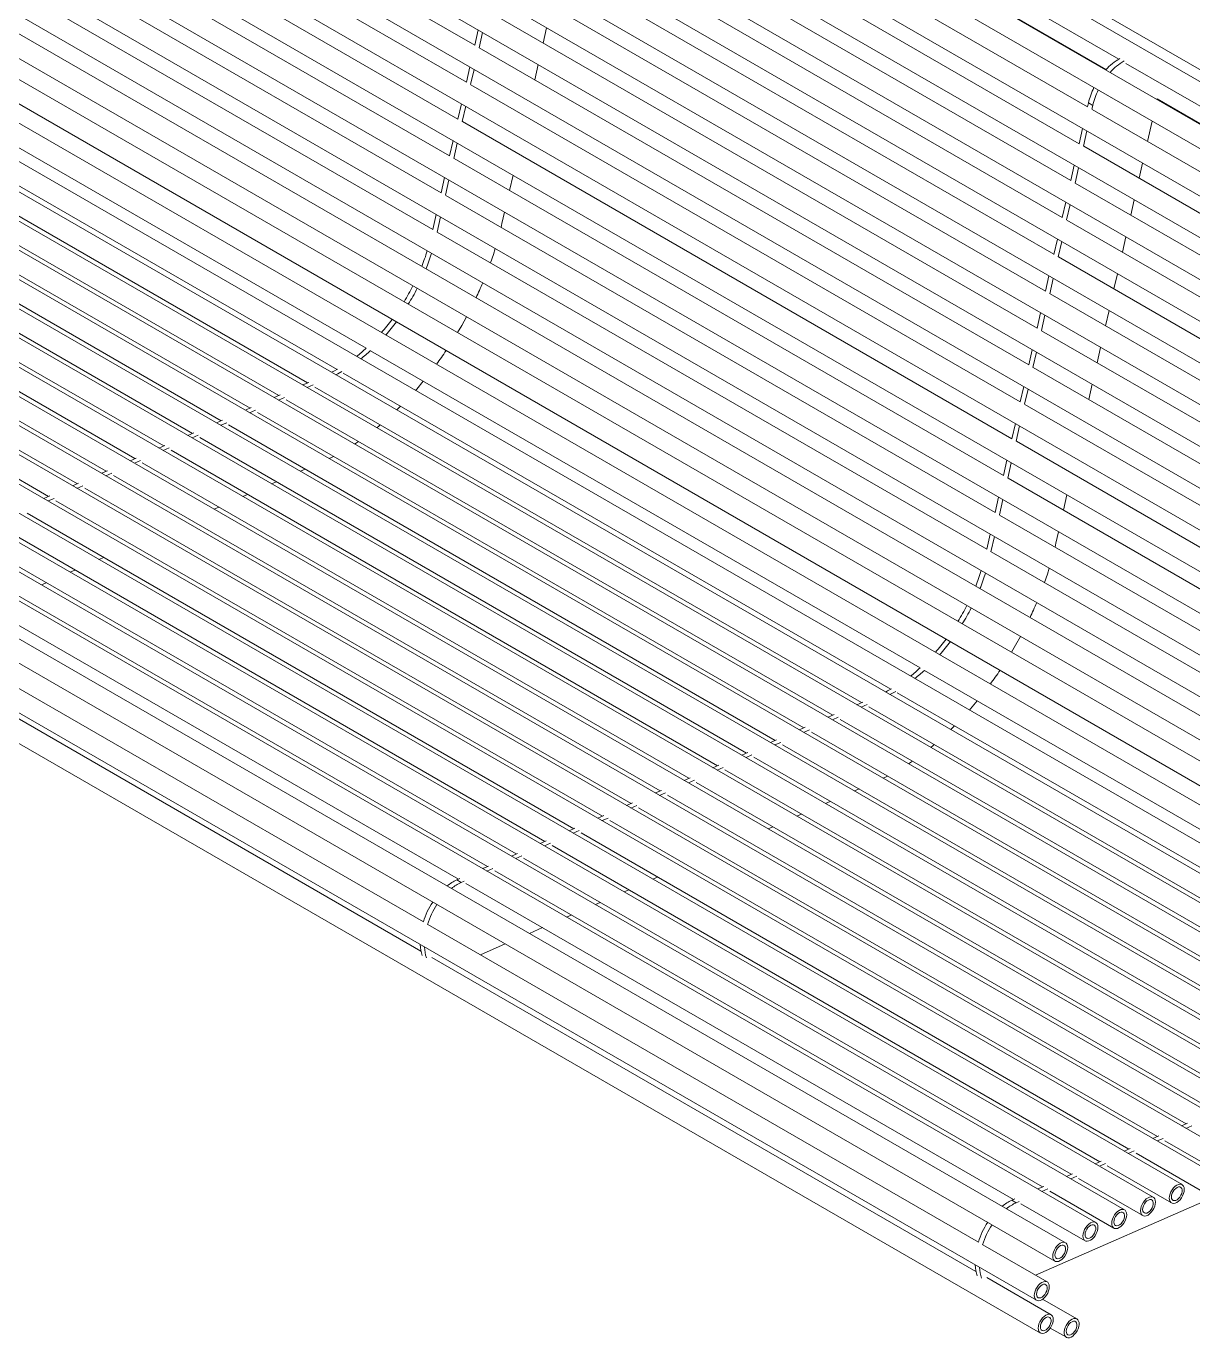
# Model space of a CAD drawing. Header units: millimetres. Extents: x -196 to 4512, y 61 to 3299.
# Drawn here: x 3552 to 4066, y 1170 to 1748 of the extents above; entities that cross this region are included whole.
import ezdxf

# ---------------------------------------------------------------- set-up
doc = ezdxf.new("R2010")
doc.units = ezdxf.units.MM
doc.layers.add('ZANO_R', color=7, linetype='Continuous', lineweight=0)

msp = doc.modelspace()

# ---------------------------------------------------------------- linework, layer by layer
at = {"layer": 'ZANO_R'}
for p, q in [((4314.33, 1582.4), (3522.37, 2039.59)), ((4325.87, 1581.04), (3533.91, 2038.23)), ((4301.09, 1571.22), (3509.13, 2028.41)), ((3504.47, 2020.33), (4296.43, 1563.14)), ((3498.09, 2003.1), (4290.05, 1545.91)), ((3494.39, 1986.84), (4286.35, 1529.65)), ((3490.68, 1970.58), (4282.64, 1513.39)), ((3486.98, 1954.32), (4278.94, 1497.13)), ((3483.27, 1938.05), (4275.23, 1480.87)), ((3479.56, 1921.79), (4271.52, 1464.61)), ((3475.86, 1905.53), (4267.82, 1448.34)), ((3472.15, 1889.27), (4264.11, 1432.08)), ((3749.65, 1739.85), (3506.99, 1879.94)), ((3468.45, 1873.01), (4260.41, 1415.82)), ((3792.53, 1872.85), (4033.52, 1733.73)), ((3745.94, 1723.59), (3503.28, 1863.68)), ((3464.74, 1856.75), (4246.32, 1405.55)), ((3806.21, 1857.23), (4028.02, 1729.18)), ((4019.78, 1712.71), (3777.59, 1852.53)), ((3742.24, 1707.33), (3499.58, 1847.42)), ((3461.04, 1840.49), (4230.39, 1396.35)), ((4016.07, 1696.45), (3773.88, 1836.27)), ((3738.53, 1691.07), (3495.87, 1831.16)), ((3457.33, 1824.23), (4214.45, 1387.15)), ((4012.36, 1680.19), (3770.18, 1820)), ((3734.83, 1674.81), (3492.17, 1814.89)), ((3453.63, 1808), (4198.54, 1377.97)), ((4191.38, 1373.83), (3452.82, 1800.19)), ((3731.13, 1658.58), (3488.46, 1798.66)), ((4008.66, 1663.93), (3766.47, 1803.74)), ((3448.15, 1792.11), (4182.04, 1368.44)), ((4004.95, 1647.67), (3762.76, 1787.48)), ((4173.98, 1363.79), (3444.32, 1785.01)), ((3439.65, 1776.93), (4164.64, 1358.4)), ((4157.24, 1354.13), (3433.57, 1771.89)), ((4001.25, 1631.41), (3759.06, 1771.22)), ((4142.67, 1345.72), (3421.52, 1762.03)), ((4131.06, 1339.01), (3409.04, 1755.83)), ((3997.54, 1615.15), (3755.35, 1754.96)), ((4119.9, 1332.57), (3396.35, 1750.27)), ((3751.18, 1746.59), (3749.65, 1739.85)), ((3779.81, 1740.84), (3781.35, 1747.58)), ((4108.74, 1326.13), (3383.67, 1744.71)), ((3459.07, 1746.39), (3701.79, 1606.27)), ((3753.07, 1745.5), (3751.53, 1738.76)), ((4101.7, 1317.31), (3370.98, 1739.14)), ((3447.02, 1736.53), (3688.93, 1596.88)), ((3993.84, 1598.89), (3751.65, 1738.7)), ((4101.7, 1304.42), (3358.29, 1733.58)), ((3434.54, 1730.33), (3675.97, 1590.96)), ((3747.48, 1730.33), (3745.94, 1723.59)), ((3749.36, 1729.24), (3747.83, 1722.5)), ((3776.11, 1724.58), (3777.64, 1731.32)), ((4036.72, 1731.88), (4278.18, 1592.49)), ((4101.7, 1291.54), (3345.61, 1728.02)), ((3421.86, 1724.77), (3663.28, 1585.4)), ((4101.7, 1278.65), (3332.92, 1722.46)), ((3409.17, 1719.21), (3650.59, 1579.84)), ((3990.13, 1582.63), (3747.94, 1722.44)), ((4101.7, 1265.77), (3320.23, 1716.9)), ((3396.48, 1713.64), (3637.91, 1574.27)), ((3743.77, 1714.07), (3742.24, 1707.33)), ((3745.66, 1712.98), (3744.12, 1706.24)), ((4020.16, 1714.42), (4019.77, 1712.71)), ((4022.05, 1713.33), (4020.16, 1714.42)), ((4022.05, 1713.33), (4021.66, 1711.62)), ((4050.4, 1716.27), (4272.68, 1587.94)), ((4050.44, 1715.92), (4050.51, 1716.2)), ((4099.51, 1254.15), (3307.55, 1711.33)), ((3383.8, 1708.08), (3625.22, 1568.71)), ((3986.42, 1566.37), (3744.24, 1706.18)), ((4264.43, 1571.48), (4021.78, 1711.56)), ((4046.23, 1697.44), (4048.27, 1706.4)), ((4086.82, 1248.58), (3294.86, 1705.77)), ((3371.11, 1702.52), (3612.53, 1563.15)), ((4017.61, 1703.19), (4016.07, 1696.45)), ((4019.49, 1702.1), (4017.95, 1695.36)), ((4061.45, 1237.46), (3269.49, 1694.65)), ((4074.13, 1243.02), (3282.17, 1700.21)), ((3358.42, 1696.96), (3599.84, 1557.59)), ((3740.07, 1697.81), (3738.53, 1691.07)), ((3741.95, 1696.72), (3740.42, 1689.98)), ((4260.73, 1555.21), (4018.07, 1695.3)), ((4048.76, 1231.9), (3256.8, 1689.09)), ((3345.74, 1691.4), (3587.16, 1552.03)), ((3982.72, 1550.1), (3740.53, 1689.92)), ((4036.07, 1226.34), (3244.11, 1683.52)), ((3333.05, 1685.83), (3574.47, 1546.46)), ((4013.9, 1686.93), (4012.36, 1680.19)), ((4015.79, 1685.84), (4014.25, 1679.1)), ((4042.53, 1681.18), (4044.06, 1687.92)), ((4023.39, 1220.77), (3231.43, 1677.96)), ((3320.36, 1680.27), (3561.78, 1540.9)), ((3736.36, 1681.55), (3734.82, 1674.8)), ((3738.25, 1680.46), (3736.71, 1673.72)), ((3764.99, 1675.8), (3766.52, 1682.53)), ((4257.02, 1538.95), (4014.36, 1679.04)), ((3979.01, 1533.84), (3736.83, 1673.66)), ((4038.82, 1664.92), (4040.36, 1671.66)), ((4010.08, 1211.8), (3218.12, 1668.99)), ((3761.66, 1661.2), (3762.82, 1666.27)), ((4010.19, 1670.67), (4008.66, 1663.93)), ((4012.08, 1669.58), (4010.54, 1662.84)), ((3213.45, 1660.91), (4005.41, 1203.72)), ((3732.66, 1665.29), (3731.12, 1658.57)), ((3734.54, 1664.2), (3733.01, 1657.48)), ((3761.27, 1659.54), (3761.66, 1661.2)), ((4253.32, 1522.69), (4010.66, 1662.78)), ((3975.31, 1517.61), (3733.12, 1657.42)), ((4006.49, 1654.41), (4004.95, 1647.66)), ((4035.12, 1648.66), (4036.65, 1655.39)), ((4008.37, 1653.32), (4006.84, 1646.58)), ((3205.33, 1643.65), (3997.29, 1186.46)), ((4249.61, 1506.43), (4006.95, 1646.52)), ((4002.78, 1638.15), (4001.25, 1631.4)), ((4004.67, 1637.06), (4003.13, 1630.32)), ((4031.41, 1632.4), (4032.95, 1639.13)), ((3207.04, 1629.2), (3999, 1172.01)), ((4245.91, 1490.17), (4003.25, 1630.26)), ((3999.08, 1621.89), (3997.54, 1615.14)), ((4000.96, 1620.8), (3999.43, 1614.05)), ((4027.71, 1616.14), (4029.24, 1622.87)), ((4242.2, 1473.91), (3999.54, 1613.99)), ((3703.73, 1605.16), (3945.98, 1465.31)), ((3995.37, 1605.62), (3993.83, 1598.88)), ((3997.26, 1604.54), (3995.72, 1597.79)), ((4024, 1599.87), (4025.53, 1606.61)), ((4238.49, 1457.65), (3995.84, 1597.73)), ((3676.52, 1591.2), (3673.89, 1590.05)), ((3691.68, 1595.29), (3933.12, 1455.92)), ((3663.84, 1585.64), (3661.2, 1584.49)), ((3678.41, 1590.12), (3675.77, 1588.96)), ((3679.2, 1589.09), (3920.15, 1449.99)), ((3991.67, 1589.36), (3990.13, 1582.62)), ((3993.55, 1588.28), (3992.01, 1581.53)), ((4020.29, 1583.61), (4021.83, 1590.35)), ((3651.15, 1580.08), (3648.52, 1578.93)), ((3653.03, 1578.99), (3650.4, 1577.84)), ((3665.72, 1584.55), (3663.09, 1583.4)), ((3666.52, 1583.53), (3907.47, 1444.43)), ((3715.29, 1579.03), (3716.98, 1580.69)), ((4234.79, 1441.39), (3992.13, 1581.47)), ((3638.46, 1574.52), (3635.83, 1573.36)), ((3640.35, 1573.43), (3637.71, 1572.28)), ((3653.83, 1577.97), (3894.78, 1438.87)), ((3987.96, 1573.1), (3986.42, 1566.36)), ((3625.78, 1568.96), (3623.14, 1567.8)), ((3627.66, 1567.87), (3625.03, 1566.71)), ((3641.14, 1572.41), (3882.09, 1433.31)), ((3989.85, 1572.01), (3988.31, 1565.27)), ((3613.09, 1563.39), (3610.46, 1562.24)), ((3614.97, 1562.31), (3612.34, 1561.15)), ((3628.46, 1566.84), (3869.41, 1427.75)), ((4231.08, 1425.13), (3988.42, 1565.21)), ((3600.4, 1557.83), (3597.77, 1556.68)), ((3602.29, 1556.74), (3599.65, 1555.59)), ((3603.08, 1555.72), (3844.03, 1416.62)), ((3615.77, 1561.28), (3856.72, 1422.18)), ((3984.25, 1556.84), (3982.72, 1550.1)), ((3986.14, 1555.75), (3984.6, 1549.01)), ((3587.72, 1552.27), (3585.08, 1551.12)), ((3589.6, 1551.18), (3586.97, 1550.03)), ((3590.4, 1550.16), (3831.35, 1411.06)), ((3672.8, 1552.02), (3674.88, 1552.93)), ((3575.03, 1546.71), (3572.4, 1545.55)), ((3576.91, 1545.62), (3574.28, 1544.47)), ((3577.71, 1544.6), (3818.66, 1405.5)), ((3660.12, 1546.46), (3662.19, 1547.37)), ((4227.38, 1408.87), (3984.72, 1548.95)), ((3562.34, 1541.15), (3559.71, 1539.99)), ((3564.23, 1540.06), (3561.59, 1538.9)), ((3565.02, 1539.03), (3805.97, 1399.94)), ((3647.43, 1540.9), (3649.51, 1541.81)), ((3980.55, 1540.58), (3979.01, 1533.84)), ((3982.43, 1539.49), (3980.9, 1532.75)), ((4009.18, 1534.83), (4010.71, 1541.57)), ((3552.34, 1533.47), (3793.29, 1394.37)), ((3634.74, 1535.33), (3636.82, 1536.24)), ((4223.67, 1392.61), (3981.01, 1532.69)), ((3539.65, 1527.91), (3780.6, 1388.81)), ((3526.96, 1522.35), (3767.91, 1383.25)), ((3976.84, 1524.32), (3975.31, 1517.6)), ((3978.73, 1523.23), (3977.2, 1516.52)), ((4005.85, 1520.24), (4007.01, 1525.31)), ((3514.28, 1516.79), (3755.23, 1377.69)), ((4207.87, 1383.36), (3977.31, 1516.46)), ((4005.46, 1518.58), (4005.85, 1520.24)), ((3501.59, 1511.22), (3742.54, 1372.13)), ((3583.99, 1513.09), (3586.07, 1514)), ((3571.31, 1507.52), (3573.38, 1508.43)), ((3558.62, 1501.96), (3560.7, 1502.87)), ((3727, 1353.27), (3484.82, 1493.08)), ((3725.94, 1340.43), (3486.54, 1478.63)), ((3947.92, 1464.19), (4147.91, 1348.74)), ((3935.87, 1454.33), (4133.34, 1340.33)), ((3920.71, 1450.24), (3918.08, 1449.08)), ((3922.6, 1449.15), (3919.96, 1448)), ((3923.39, 1448.12), (4121.73, 1333.63)), ((3908.02, 1444.68), (3905.39, 1443.52)), ((3909.91, 1443.59), (3907.28, 1442.43)), ((3910.7, 1442.56), (4110.57, 1327.18)), ((3895.34, 1439.11), (3892.7, 1437.96)), ((3897.22, 1438.03), (3894.59, 1436.87)), ((3898.02, 1437), (4101.7, 1319.42)), ((3959.48, 1438.07), (3961.16, 1439.73)), ((3882.65, 1433.55), (3880.02, 1432.4)), ((3884.54, 1432.46), (3881.9, 1431.31)), ((3885.33, 1431.44), (4101.7, 1306.53)), ((3869.96, 1427.99), (3867.33, 1426.84)), ((3871.85, 1426.9), (3869.22, 1425.75)), ((3872.64, 1425.88), (4101.7, 1293.65)), ((3857.28, 1422.43), (3854.64, 1421.27)), ((3859.16, 1421.34), (3856.53, 1420.19)), ((3859.96, 1420.31), (4101.38, 1280.95)), ((3831.9, 1411.3), (3829.27, 1410.15)), ((3844.59, 1416.87), (3841.96, 1415.71)), ((3846.47, 1415.78), (3843.84, 1414.62)), ((3847.27, 1414.75), (4088.69, 1275.38)), ((3916.99, 1411.05), (3919.07, 1411.96)), ((3819.22, 1405.74), (3816.58, 1404.59)), ((3833.79, 1410.22), (3831.15, 1409.06)), ((3834.58, 1409.19), (4076, 1269.82)), ((3904.3, 1405.49), (3906.38, 1406.4)), ((3806.53, 1400.18), (3803.9, 1399.03)), ((3821.1, 1404.65), (3818.47, 1403.5)), ((3821.9, 1403.63), (4063.32, 1264.26)), ((3891.62, 1399.93), (3893.69, 1400.84)), ((3793.84, 1394.62), (3791.21, 1393.46)), ((3808.41, 1399.09), (3805.78, 1397.94)), ((3809.21, 1398.07), (4050.63, 1258.7)), ((3878.93, 1394.37), (3881.01, 1395.28)), ((3781.16, 1389.06), (3778.52, 1387.9)), ((3795.73, 1393.53), (3793.09, 1392.38)), ((3796.52, 1392.5), (4037.94, 1253.14)), ((3768.47, 1383.49), (3765.84, 1382.34)), ((3770.35, 1382.41), (3767.72, 1381.25)), ((3783.04, 1387.97), (3780.41, 1386.81)), ((3783.84, 1386.94), (4025.26, 1247.57)), ((3755.78, 1377.93), (3753.15, 1376.78)), ((3757.67, 1376.84), (3755.03, 1375.69)), ((3771.15, 1381.38), (4012.57, 1242.01)), ((3743.1, 1372.37), (3741.76, 1371.78)), ((3743.64, 1370.7), (3741.76, 1371.78)), ((3744.98, 1371.28), (3743.64, 1370.7)), ((3758.46, 1375.82), (3999.88, 1236.45)), ((3828.18, 1372.12), (3830.26, 1373.03)), ((3745.78, 1370.26), (3987.2, 1230.89)), ((3815.5, 1366.56), (3817.57, 1367.47)), ((3802.81, 1361), (3804.89, 1361.91)), ((3790.12, 1355.43), (3792.2, 1356.34)), ((3971.66, 1212.03), (3729.01, 1352.11)), ((3773.73, 1348.25), (3779.51, 1350.78)), ((3752.12, 1338.77), (3763.12, 1343.59)), ((3970.6, 1199.19), (3730.73, 1337.66)), ((4063.87, 1264.5), (4061.24, 1263.35)), ((4065.76, 1263.42), (4063.13, 1262.26)), ((4051.19, 1258.94), (4048.55, 1257.79)), ((4053.07, 1257.85), (4050.44, 1256.7)), ((4053.87, 1256.83), (4082.15, 1240.5)), ((4038.5, 1253.38), (4035.87, 1252.23)), ((4040.39, 1252.29), (4037.75, 1251.14)), ((4041.18, 1251.27), (4069.47, 1234.94)), ((4025.81, 1247.82), (4023.18, 1246.66)), ((4027.7, 1246.73), (4025.07, 1245.57)), ((4028.5, 1245.7), (4056.78, 1229.38)), ((4013.13, 1242.26), (4010.49, 1241.1)), ((4015.01, 1241.17), (4012.38, 1240.01)), ((4015.81, 1240.14), (4044.09, 1223.81)), ((3996.78, 1197.53), (4082.55, 1235.14)), ((4000.44, 1236.69), (3997.81, 1235.54)), ((4002.33, 1235.61), (3999.69, 1234.45)), ((4003.12, 1234.58), (4031.41, 1218.25)), ((3987.75, 1231.13), (3986.42, 1230.55)), ((3988.3, 1229.46), (3986.42, 1230.55)), ((3989.64, 1230.04), (3988.3, 1229.46)), ((3990.44, 1229.02), (4018.72, 1212.69)), ((4001.95, 1194.54), (3973.67, 1210.87)), ((4003.67, 1180.1), (3975.38, 1196.43)), ((4015.09, 1178.21), (3999.99, 1186.93)), ((4003.36, 1174.21), (4010.43, 1170.13))]:
    msp.add_line(p, q, dxfattribs=at)
at = {"layer": 'ZANO_R', "flags": 128}
for points in [[(3756.59, 1643.88), (3757.89, 1647.65), (3758.71, 1650.24)], [(3742.04, 1613.14), (3743.9, 1616.34), (3746.02, 1620.16)], [(3689.18, 1597.02), (3687.47, 1596.1), (3686.53, 1595.64)], [(3691.06, 1595.93), (3689.35, 1595.01), (3688.42, 1594.55)], [(3723.53, 1587.69), (3724.05, 1588.28), (3726.98, 1591.73)], [(3706.52, 1571.21), (3707.49, 1572.01), (3708.02, 1572.45)], [(3696.71, 1563.99), (3697.06, 1564.22), (3698.4, 1565.13)], [(3685.44, 1557.61), (3686.51, 1558.13), (3687.41, 1558.58)], [(4000.78, 1502.91), (4002.07, 1506.69), (4002.9, 1509.28)], [(3986.22, 1472.17), (3988.09, 1475.37), (3990.2, 1479.19)], [(3933.36, 1456.05), (3931.65, 1455.14), (3930.72, 1454.67)], [(3935.25, 1454.96), (3933.54, 1454.05), (3932.61, 1453.58)], [(3967.72, 1446.72), (3968.24, 1447.31), (3971.16, 1450.77)], [(3950.71, 1430.24), (3951.68, 1431.04), (3952.21, 1431.49)], [(3940.89, 1423.03), (3941.25, 1423.26), (3942.58, 1424.16)], [(3929.63, 1416.64), (3930.7, 1417.16), (3931.6, 1417.61)], [(4055.81, 1231.51), (4055.9, 1230.71), (4056.14, 1230.05), (4056.53, 1229.55), (4057.06, 1229.25), (4057.68, 1229.16), (4058.38, 1229.28), (4059.11, 1229.61), (4059.85, 1230.13), (4060.54, 1230.81), (4061.17, 1231.63), (4061.69, 1232.53), (4062.09, 1233.48), (4062.33, 1234.43), (4062.41, 1235.32), (4062.33, 1236.12), (4062.09, 1236.79), (4061.69, 1237.28), (4061.17, 1237.58), (4060.54, 1237.68), (4059.85, 1237.56), (4059.11, 1237.23), (4058.38, 1236.71), (4057.68, 1236.02), (4057.06, 1235.21), (4056.53, 1234.3), (4056.14, 1233.35), (4055.9, 1232.41), (4055.81, 1231.51)], [(4043.13, 1225.95), (4043.21, 1225.15), (4043.45, 1224.49), (4043.85, 1223.99), (4044.37, 1223.69), (4044.99, 1223.6), (4045.69, 1223.72), (4046.43, 1224.05), (4047.16, 1224.56), (4047.86, 1225.25), (4048.48, 1226.06), (4049.01, 1226.97), (4049.4, 1227.92), (4049.64, 1228.86), (4049.73, 1229.76), (4049.64, 1230.56), (4049.4, 1231.23), (4049.01, 1231.72), (4048.48, 1232.02), (4047.86, 1232.12), (4047.16, 1231.99), (4046.43, 1231.67), (4045.69, 1231.15), (4044.99, 1230.46), (4044.37, 1229.65), (4043.85, 1228.74), (4043.45, 1227.79), (4043.21, 1226.85), (4043.13, 1225.95)], [(4056.76, 1232.06), (4056.84, 1231.37), (4057.1, 1230.84), (4057.5, 1230.5), (4058.03, 1230.38), (4058.63, 1230.48), (4059.27, 1230.8), (4059.9, 1231.31), (4060.47, 1231.98), (4060.94, 1232.76), (4061.28, 1233.58), (4061.45, 1234.4), (4061.45, 1235.14), (4061.28, 1235.75), (4060.94, 1236.19), (4060.47, 1236.43), (4059.9, 1236.44), (4059.27, 1236.23), (4058.63, 1235.81), (4058.03, 1235.21), (4057.5, 1234.48), (4057.1, 1233.67), (4056.84, 1232.84), (4056.76, 1232.06)], [(4030.44, 1220.39), (4030.52, 1219.59), (4030.77, 1218.92), (4031.16, 1218.43), (4031.68, 1218.13), (4032.31, 1218.03), (4033.01, 1218.15), (4033.74, 1218.48), (4034.47, 1219), (4035.17, 1219.69), (4035.8, 1220.5), (4036.32, 1221.41), (4036.71, 1222.36), (4036.96, 1223.3), (4037.04, 1224.2), (4036.96, 1225), (4036.71, 1225.66), (4036.32, 1226.16), (4035.8, 1226.46), (4035.17, 1226.55), (4034.47, 1226.43), (4033.74, 1226.1), (4033.01, 1225.58), (4032.31, 1224.9), (4031.68, 1224.09), (4031.16, 1223.18), (4030.77, 1222.23), (4030.52, 1221.28), (4030.44, 1220.39)], [(4044.07, 1226.5), (4044.16, 1225.81), (4044.41, 1225.28), (4044.82, 1224.94), (4045.34, 1224.81), (4045.95, 1224.91), (4046.59, 1225.23), (4047.22, 1225.75), (4047.79, 1226.42), (4048.25, 1227.19), (4048.59, 1228.02), (4048.76, 1228.83), (4048.76, 1229.57), (4048.59, 1230.19), (4048.25, 1230.63), (4047.79, 1230.86), (4047.22, 1230.88), (4046.59, 1230.66), (4045.95, 1230.24), (4045.34, 1229.65), (4044.82, 1228.92), (4044.41, 1228.11), (4044.16, 1227.28), (4044.07, 1226.5)], [(4017.75, 1214.83), (4017.84, 1214.03), (4018.08, 1213.36), (4018.47, 1212.87), (4019, 1212.56), (4019.62, 1212.47), (4020.32, 1212.59), (4021.05, 1212.92), (4021.79, 1213.44), (4022.48, 1214.13), (4023.11, 1214.94), (4023.63, 1215.85), (4024.03, 1216.79), (4024.27, 1217.74), (4024.35, 1218.64), (4024.27, 1219.44), (4024.03, 1220.1), (4023.63, 1220.6), (4023.11, 1220.9), (4022.48, 1220.99), (4021.79, 1220.87), (4021.05, 1220.54), (4020.32, 1220.02), (4019.62, 1219.34), (4019, 1218.52), (4018.47, 1217.62), (4018.08, 1216.67), (4017.84, 1215.72), (4017.75, 1214.83)], [(4031.38, 1220.93), (4031.47, 1220.25), (4031.73, 1219.72), (4032.13, 1219.38), (4032.66, 1219.25), (4033.26, 1219.35), (4033.9, 1219.67), (4034.53, 1220.18), (4035.1, 1220.85), (4035.57, 1221.63), (4035.9, 1222.46), (4036.07, 1223.27), (4036.07, 1224.01), (4035.9, 1224.63), (4035.57, 1225.07), (4035.1, 1225.3), (4034.53, 1225.31), (4033.9, 1225.1), (4033.26, 1224.68), (4032.66, 1224.08), (4032.13, 1223.35), (4031.73, 1222.55), (4031.47, 1221.72), (4031.38, 1220.93)], [(4018.7, 1215.37), (4018.78, 1214.69), (4019.04, 1214.15), (4019.44, 1213.81), (4019.97, 1213.69), (4020.57, 1213.79), (4021.21, 1214.11), (4021.84, 1214.62), (4022.41, 1215.29), (4022.88, 1216.07), (4023.21, 1216.9), (4023.39, 1217.71), (4023.39, 1218.45), (4023.21, 1219.06), (4022.88, 1219.5), (4022.41, 1219.74), (4021.84, 1219.75), (4021.21, 1219.54), (4020.57, 1219.12), (4019.97, 1218.52), (4019.44, 1217.79), (4019.04, 1216.98), (4018.78, 1216.16), (4018.7, 1215.37)], [(4004.44, 1205.86), (4004.53, 1205.06), (4004.77, 1204.39), (4005.16, 1203.9), (4005.69, 1203.59), (4006.31, 1203.5), (4007.01, 1203.62), (4007.74, 1203.95), (4008.48, 1204.47), (4009.18, 1205.16), (4009.8, 1205.97), (4010.32, 1206.88), (4010.72, 1207.82), (4010.96, 1208.77), (4011.04, 1209.67), (4010.96, 1210.47), (4010.72, 1211.13), (4010.32, 1211.63), (4009.8, 1211.93), (4009.18, 1212.02), (4008.48, 1211.9), (4007.74, 1211.57), (4007.01, 1211.05), (4006.31, 1210.37), (4005.69, 1209.55), (4005.16, 1208.65), (4004.77, 1207.7), (4004.53, 1206.75), (4004.44, 1205.86)], [(4005.39, 1206.4), (4005.48, 1205.72), (4005.73, 1205.18), (4006.14, 1204.84), (4006.66, 1204.72), (4007.27, 1204.82), (4007.91, 1205.14), (4008.53, 1205.65), (4009.1, 1206.32), (4009.57, 1207.1), (4009.91, 1207.93), (4010.08, 1208.74), (4010.08, 1209.48), (4009.91, 1210.09), (4009.57, 1210.53), (4009.1, 1210.77), (4008.53, 1210.78), (4007.91, 1210.57), (4007.27, 1210.15), (4006.66, 1209.55), (4006.14, 1208.82), (4005.73, 1208.01), (4005.48, 1207.19), (4005.39, 1206.4)], [(3996.32, 1188.6), (3996.4, 1187.8), (3996.65, 1187.13), (3997.04, 1186.64), (3997.56, 1186.33), (3998.19, 1186.24), (3998.89, 1186.36), (3999.62, 1186.69), (4000.36, 1187.21), (4001.05, 1187.9), (4001.68, 1188.71), (4002.2, 1189.62), (4002.59, 1190.56), (4002.84, 1191.51), (4002.92, 1192.41), (4002.84, 1193.21), (4002.59, 1193.87), (4002.2, 1194.37), (4001.68, 1194.67), (4001.05, 1194.76), (4000.36, 1194.64), (3999.62, 1194.31), (3998.89, 1193.79), (3998.19, 1193.11), (3997.56, 1192.29), (3997.04, 1191.39), (3996.65, 1190.44), (3996.4, 1189.49), (3996.32, 1188.6)], [(3997.26, 1189.14), (3997.35, 1188.46), (3997.61, 1187.92), (3998.01, 1187.58), (3998.54, 1187.46), (3999.14, 1187.56), (3999.78, 1187.88), (4000.41, 1188.39), (4000.98, 1189.06), (4001.45, 1189.84), (4001.78, 1190.67), (4001.96, 1191.48), (4001.96, 1192.22), (4001.78, 1192.83), (4001.45, 1193.27), (4000.98, 1193.51), (4000.41, 1193.52), (3999.78, 1193.31), (3999.14, 1192.89), (3998.54, 1192.29), (3998.01, 1191.56), (3997.61, 1190.75), (3997.35, 1189.93), (3997.26, 1189.14)], [(3998.04, 1174.15), (3998.12, 1173.35), (3998.36, 1172.69), (3998.76, 1172.19), (3999.28, 1171.89), (3999.9, 1171.8), (4000.6, 1171.92), (4001.34, 1172.25), (4002.07, 1172.77), (4002.77, 1173.45), (4003.39, 1174.26), (4003.92, 1175.17), (4004.31, 1176.12), (4004.55, 1177.07), (4004.64, 1177.96), (4004.55, 1178.76), (4004.31, 1179.43), (4003.92, 1179.92), (4003.39, 1180.22), (4002.77, 1180.32), (4002.07, 1180.2), (4001.34, 1179.87), (4000.6, 1179.35), (3999.9, 1178.66), (3999.28, 1177.85), (3998.76, 1176.94), (3998.36, 1175.99), (3998.12, 1175.05), (3998.04, 1174.15)], [(3998.98, 1174.7), (3999.07, 1174.01), (3999.32, 1173.48), (3999.73, 1173.14), (4000.25, 1173.01), (4000.86, 1173.11), (4001.5, 1173.43), (4002.13, 1173.95), (4002.7, 1174.62), (4003.16, 1175.39), (4003.5, 1176.22), (4003.67, 1177.03), (4003.67, 1177.77), (4003.5, 1178.39), (4003.16, 1178.83), (4002.7, 1179.06), (4002.13, 1179.08), (4001.5, 1178.86), (4000.86, 1178.44), (4000.25, 1177.85), (3999.73, 1177.12), (3999.32, 1176.31), (3999.07, 1175.48), (3998.98, 1174.7)], [(4014.6, 1172.07), (4015.16, 1172.95), (4015.61, 1173.88), (4015.91, 1174.84), (4016.05, 1175.76), (4016.03, 1176.6), (4015.84, 1177.31), (4015.5, 1177.88), (4015.02, 1178.25), (4014.43, 1178.42), (4013.75, 1178.38), (4013.03, 1178.12), (4012.29, 1177.67), (4011.57, 1177.04), (4010.92, 1176.27), (4010.36, 1175.39), (4009.91, 1174.45), (4009.61, 1173.5), (4009.47, 1172.58), (4009.49, 1171.74), (4009.68, 1171.02), (4010.02, 1170.46), (4010.5, 1170.09), (4011.09, 1169.92), (4011.77, 1169.96), (4012.49, 1170.22), (4013.23, 1170.67), (4013.95, 1171.3), (4014.6, 1172.07)], [(4014.08, 1172.67), (4014.55, 1173.44), (4014.9, 1174.26), (4015.09, 1175.08), (4015.1, 1175.83), (4014.94, 1176.46), (4014.62, 1176.91), (4014.16, 1177.17), (4013.6, 1177.2), (4012.97, 1177), (4012.33, 1176.6), (4011.72, 1176.01), (4011.19, 1175.29), (4010.77, 1174.49), (4010.51, 1173.66), (4010.4, 1172.87), (4010.48, 1172.18), (4010.72, 1171.63), (4011.11, 1171.27), (4011.63, 1171.13), (4012.23, 1171.21), (4012.87, 1171.51), (4013.5, 1172.01), (4014.08, 1172.67)]]:
    msp.add_lwpolyline(points, dxfattribs=at)
at = {"layer": 'ZANO_R'}
for centre, radius, start, end in [((4046.32, 1712.59), 24.7, 119.84314, 138.44916), ((4048.2, 1711.5), 24.7, 119.84314, 138.44916), ((4050.92, 1707.22), 31.59, 153.70459, 166.82654), ((4052.81, 1706.13), 31.59, 153.70459, 166.82654), ((3639.08, 1677.1), 93.88, 338.26061, 342.70711), ((3640.97, 1676.01), 93.88, 338.26061, 342.70711), ((3629.97, 1680.96), 103.78, 328.50804, 332.96201), ((3631.86, 1679.87), 103.78, 328.50804, 332.96201), ((3593.47, 1702.47), 173.33, 334.73831, 337.11876), ((3635.34, 1677.11), 97.18, 318.85293, 323.27119), ((3637.22, 1676.02), 97.18, 318.85293, 323.27119), ((3650.03, 1662.7), 76.57, 308.37642, 312.53035), ((3651.91, 1661.62), 76.58, 308.37644, 312.53118), ((3592, 1702.59), 174.67, 323.69501, 326.13242), ((3883.27, 1536.13), 93.88, 338.26061, 342.70711), ((3885.15, 1535.04), 93.88, 338.26061, 342.70711), ((3874.16, 1539.99), 103.78, 328.50804, 332.96201), ((3837.66, 1561.5), 173.33, 334.73831, 337.11876), ((3876.05, 1538.9), 103.78, 328.50804, 332.96201), ((3879.52, 1536.15), 97.18, 318.85293, 323.27119), ((3881.41, 1535.06), 97.18, 318.85293, 323.27119), ((3894.22, 1521.74), 76.57, 308.37642, 312.53035), ((3896.1, 1520.65), 76.58, 308.37644, 312.53118), ((3836.19, 1561.63), 174.67, 323.69501, 326.13242), ((3749.93, 1353.69), 19.86, 114.3093, 128.79726), ((3751.82, 1352.6), 19.86, 114.3093, 128.79726), ((3758.92, 1343.68), 33.34, 146.52019, 163.27117), ((3760.81, 1342.59), 33.34, 146.52001, 163.28403), ((3739.42, 1343.24), 13.77, 179.84931, 200.07617), ((3741.31, 1342.15), 13.77, 179.84931, 200.07617), ((3994.59, 1212.45), 19.86, 114.3093, 128.79726), ((3996.48, 1211.36), 19.86, 114.3093, 128.79726), ((4003.58, 1202.44), 33.34, 146.52019, 163.27117), ((4005.47, 1201.35), 33.34, 146.52001, 163.28403), ((3984.08, 1202), 13.77, 179.84931, 200.07617), ((3985.97, 1200.91), 13.77, 179.84931, 200.07617)]:
    msp.add_arc(centre, radius, start, end, dxfattribs=at)

doc.saveas('drawing.dxf')
